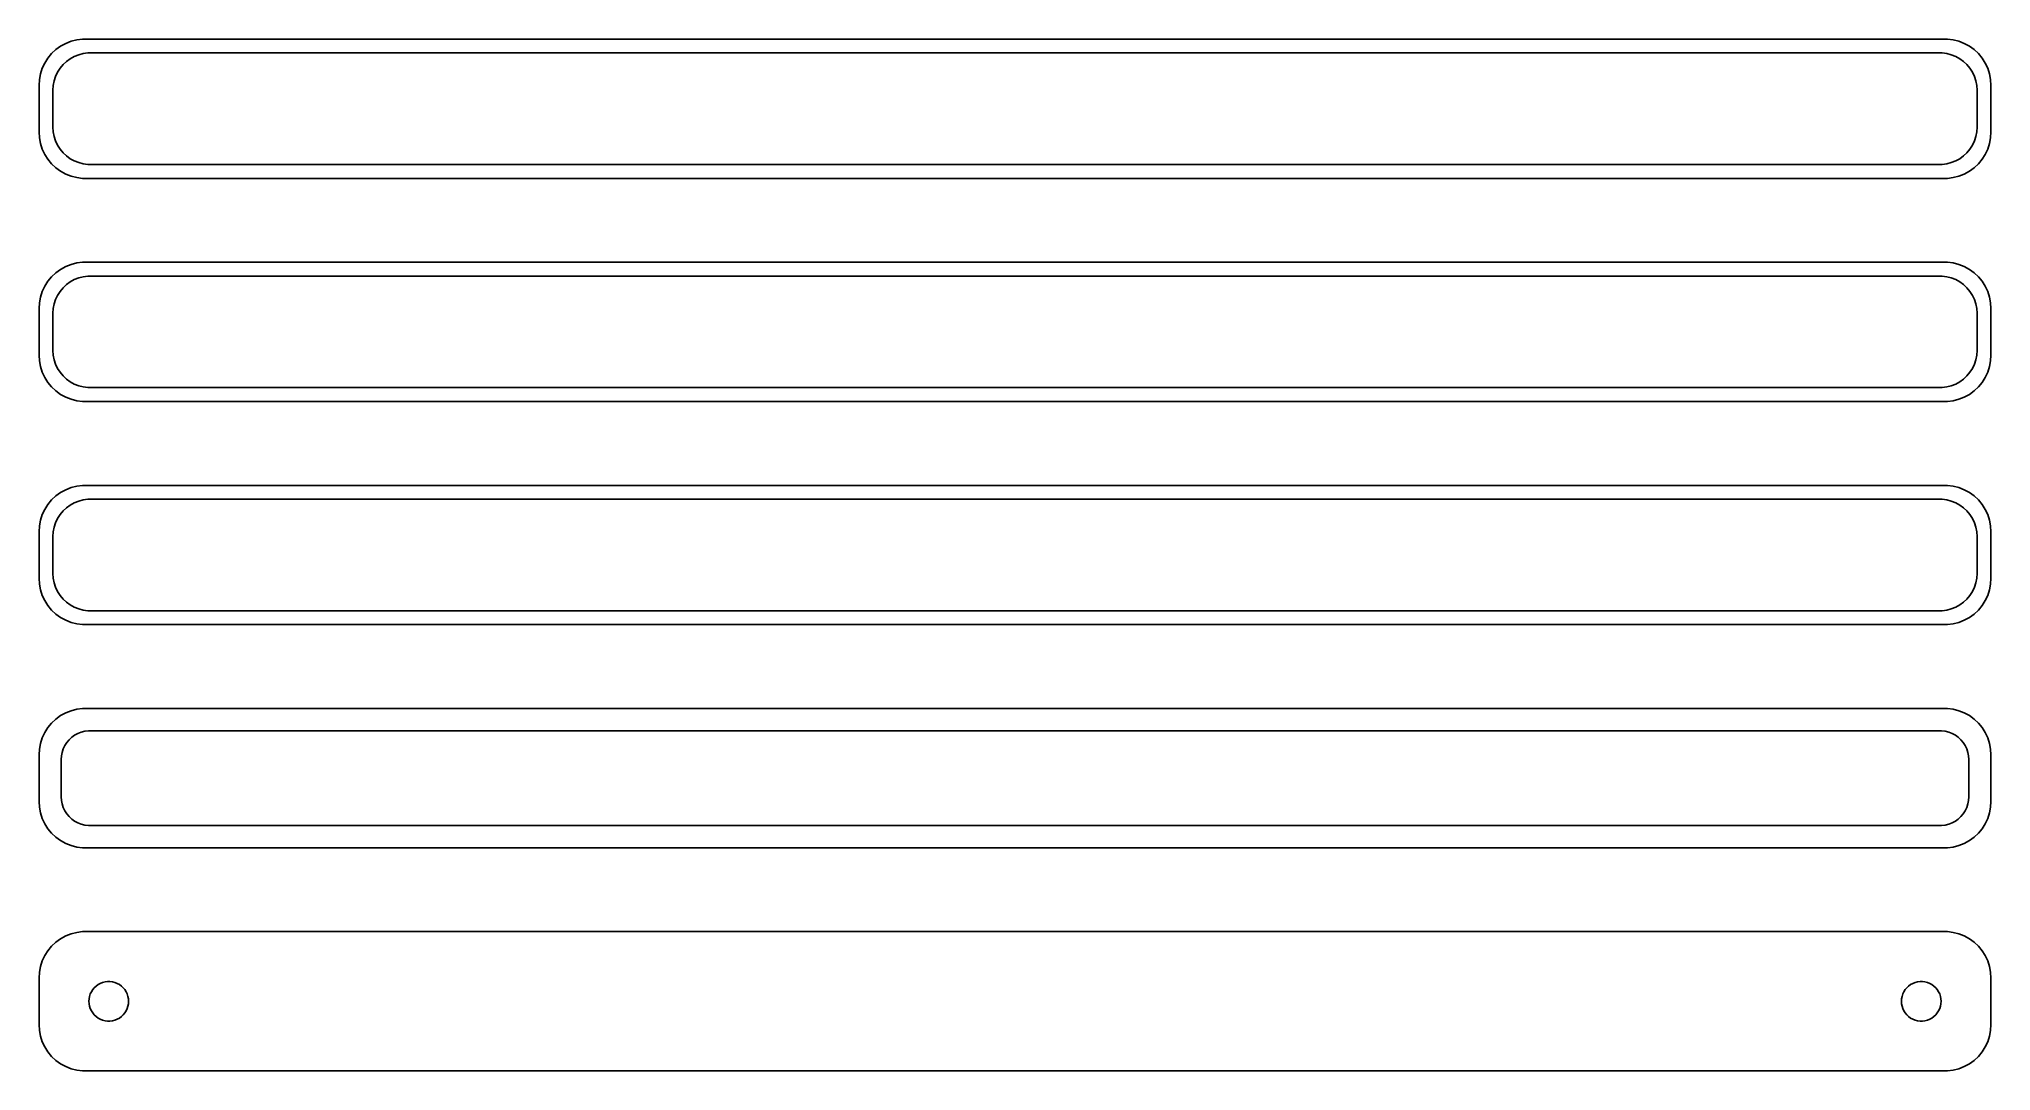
# Model space of a CAD drawing. Header units: metres. Extents: x -105 to 105, y 113 to 223.
import ezdxf

# ---------------------------------------------------------------- set-up
doc = ezdxf.new("R2010")
doc.units = ezdxf.units.M

msp = doc.modelspace()

# ---------------------------------------------------------------- linework, layer by layer
for p, q in [((-102.679, 222.722), (-103.187, 222.353)), ((-102.129, 223.024), (-102.679, 222.722)), ((-101.545, 223.255), (-102.129, 223.024)), ((-100.937, 223.411), (-101.545, 223.255)), ((-100.314, 223.49), (-100.937, 223.411)), ((100.314, 223.49), (-100.314, 223.49)), ((100.937, 223.411), (100.314, 223.49)), ((101.545, 223.255), (100.937, 223.411)), ((102.129, 223.024), (101.545, 223.255)), ((102.679, 222.722), (102.129, 223.024)), ((103.187, 222.353), (102.679, 222.722)), ((-104.382, 220.909), (-104.649, 220.341)), ((-104.045, 221.439), (-104.382, 220.909)), ((-103.645, 221.923), (-104.045, 221.439)), ((-103.187, 222.353), (-103.645, 221.923)), ((-102.736, 220.351), (-102.416, 220.738)), ((-102.416, 220.738), (-102.05, 221.082)), ((-102.05, 221.082), (-101.643, 221.377)), ((-101.643, 221.377), (-101.203, 221.619)), ((-101.203, 221.619), (-100.736, 221.804)), ((-100.736, 221.804), (-100.25, 221.929)), ((-100.25, 221.929), (-99.7512, 221.992)), ((-99.7512, 221.992), (99.7512, 221.992)), ((99.7512, 221.992), (100.25, 221.929)), ((100.25, 221.929), (100.736, 221.804)), ((100.736, 221.804), (101.203, 221.619)), ((101.203, 221.619), (101.643, 221.377)), ((101.643, 221.377), (102.05, 221.082)), ((102.05, 221.082), (102.416, 220.738)), ((102.416, 220.738), (102.736, 220.351)), ((103.645, 221.923), (103.187, 222.353)), ((104.045, 221.439), (103.645, 221.923)), ((104.382, 220.909), (104.045, 221.439)), ((104.649, 220.341), (104.382, 220.909)), ((-104.961, 219.127), (-105, 218.5)), ((-105, 218.5), (-105, 213.5)), ((-104.843, 219.743), (-104.961, 219.127)), ((-104.649, 220.341), (-104.843, 219.743)), ((-103.5, 218), (-103.468, 218.501)), ((-103.468, 218.501), (-103.374, 218.995)), ((-103.374, 218.995), (-103.219, 219.472)), ((-103.219, 219.472), (-103.005, 219.927)), ((-103.005, 219.927), (-102.736, 220.351)), ((102.736, 220.351), (103.005, 219.927)), ((103.005, 219.927), (103.219, 219.472)), ((103.219, 219.472), (103.374, 218.995)), ((103.374, 218.995), (103.468, 218.501)), ((103.468, 218.501), (103.5, 218)), ((104.843, 219.743), (104.649, 220.341)), ((104.961, 219.127), (104.843, 219.743)), ((105, 218.5), (104.961, 219.127)), ((105, 213.5), (105, 218.5)), ((-103.5, 214), (-103.5, 218)), ((103.5, 218), (103.5, 214)), ((-105, 213.5), (-104.961, 212.873)), ((-104.961, 212.873), (-104.843, 212.257)), ((-104.843, 212.257), (-104.649, 211.659)), ((-103.468, 213.499), (-103.5, 214)), ((-103.374, 213.005), (-103.468, 213.499)), ((-103.219, 212.528), (-103.374, 213.005)), ((-103.005, 212.073), (-103.219, 212.528)), ((103.219, 212.528), (103.005, 212.073)), ((103.374, 213.005), (103.219, 212.528)), ((103.468, 213.499), (103.374, 213.005)), ((103.5, 214), (103.468, 213.499)), ((104.649, 211.659), (104.843, 212.257)), ((104.843, 212.257), (104.961, 212.873)), ((104.961, 212.873), (105, 213.5)), ((-104.649, 211.659), (-104.382, 211.091)), ((-104.382, 211.091), (-104.045, 210.561)), ((-104.045, 210.561), (-103.645, 210.077)), ((-103.645, 210.077), (-103.187, 209.647)), ((-102.736, 211.649), (-103.005, 212.073)), ((-102.416, 211.262), (-102.736, 211.649)), ((-102.05, 210.918), (-102.416, 211.262)), ((-101.643, 210.623), (-102.05, 210.918)), ((-101.203, 210.381), (-101.643, 210.623)), ((-100.736, 210.196), (-101.203, 210.381)), ((-100.25, 210.071), (-100.736, 210.196)), ((-99.7512, 210.008), (-100.25, 210.071)), ((99.7512, 210.008), (-99.7512, 210.008)), ((100.25, 210.071), (99.7512, 210.008)), ((100.736, 210.196), (100.25, 210.071)), ((101.203, 210.381), (100.736, 210.196)), ((101.643, 210.623), (101.203, 210.381)), ((102.05, 210.918), (101.643, 210.623)), ((102.416, 211.262), (102.05, 210.918)), ((102.736, 211.649), (102.416, 211.262)), ((103.005, 212.073), (102.736, 211.649)), ((103.187, 209.647), (103.645, 210.077)), ((103.645, 210.077), (104.045, 210.561)), ((104.045, 210.561), (104.382, 211.091)), ((104.382, 211.091), (104.649, 211.659)), ((-103.187, 209.647), (-102.679, 209.278)), ((-102.679, 209.278), (-102.129, 208.976)), ((-102.129, 208.976), (-101.545, 208.745)), ((-101.545, 208.745), (-100.937, 208.589)), ((-100.937, 208.589), (-100.314, 208.51)), ((-100.314, 208.51), (100.314, 208.51)), ((100.314, 208.51), (100.937, 208.589)), ((100.937, 208.589), (101.545, 208.745)), ((101.545, 208.745), (102.129, 208.976)), ((102.129, 208.976), (102.679, 209.278)), ((102.679, 209.278), (103.187, 209.647)), ((-104.045, 197.439), (-104.382, 196.909)), ((-103.645, 197.923), (-104.045, 197.439)), ((-103.187, 198.353), (-103.645, 197.923)), ((-102.679, 198.722), (-103.187, 198.353)), ((-102.129, 199.024), (-102.679, 198.722)), ((-101.545, 199.255), (-102.129, 199.024)), ((-101.643, 197.377), (-101.203, 197.619)), ((-100.937, 199.411), (-101.545, 199.255)), ((-101.203, 197.619), (-100.736, 197.804)), ((-100.314, 199.49), (-100.937, 199.411)), ((-100.736, 197.804), (-100.25, 197.929)), ((100.314, 199.49), (-100.314, 199.49)), ((-100.25, 197.929), (-99.7512, 197.992)), ((-99.7512, 197.992), (99.7512, 197.992)), ((99.7512, 197.992), (100.25, 197.929)), ((100.25, 197.929), (100.736, 197.804)), ((100.937, 199.411), (100.314, 199.49)), ((100.736, 197.804), (101.203, 197.619)), ((101.545, 199.255), (100.937, 199.411)), ((101.203, 197.619), (101.643, 197.377)), ((102.129, 199.024), (101.545, 199.255)), ((102.679, 198.722), (102.129, 199.024)), ((103.187, 198.353), (102.679, 198.722)), ((103.645, 197.923), (103.187, 198.353)), ((104.045, 197.439), (103.645, 197.923)), ((104.382, 196.909), (104.045, 197.439)), ((-104.843, 195.743), (-104.961, 195.127)), ((-104.649, 196.341), (-104.843, 195.743)), ((-104.382, 196.909), (-104.649, 196.341)), ((-103.374, 194.995), (-103.219, 195.472)), ((-103.219, 195.472), (-103.005, 195.927)), ((-103.005, 195.927), (-102.736, 196.351)), ((-102.736, 196.351), (-102.416, 196.738)), ((-102.416, 196.738), (-102.05, 197.082)), ((-102.05, 197.082), (-101.643, 197.377)), ((101.643, 197.377), (102.05, 197.082)), ((102.05, 197.082), (102.416, 196.738)), ((102.416, 196.738), (102.736, 196.351)), ((102.736, 196.351), (103.005, 195.927)), ((103.005, 195.927), (103.219, 195.472)), ((103.219, 195.472), (103.374, 194.995)), ((104.649, 196.341), (104.382, 196.909)), ((104.843, 195.743), (104.649, 196.341)), ((104.961, 195.127), (104.843, 195.743)), ((-104.961, 195.127), (-105, 194.5)), ((-105, 194.5), (-105, 189.5)), ((-103.5, 194), (-103.468, 194.501)), ((-103.5, 190), (-103.5, 194)), ((-103.468, 194.501), (-103.374, 194.995)), ((103.374, 194.995), (103.468, 194.501)), ((103.468, 194.501), (103.5, 194)), ((103.5, 194), (103.5, 190)), ((105, 194.5), (104.961, 195.127)), ((105, 189.5), (105, 194.5)), ((-105, 189.5), (-104.961, 188.873)), ((-103.468, 189.499), (-103.5, 190)), ((-103.374, 189.005), (-103.468, 189.499)), ((-103.219, 188.528), (-103.374, 189.005)), ((103.374, 189.005), (103.219, 188.528)), ((103.468, 189.499), (103.374, 189.005)), ((103.5, 190), (103.468, 189.499)), ((104.961, 188.873), (105, 189.5)), ((-104.961, 188.873), (-104.843, 188.257)), ((-104.843, 188.257), (-104.649, 187.659)), ((-104.649, 187.659), (-104.382, 187.091)), ((-104.382, 187.091), (-104.045, 186.561)), ((-103.005, 188.073), (-103.219, 188.528)), ((-102.736, 187.649), (-103.005, 188.073)), ((-102.416, 187.262), (-102.736, 187.649)), ((-102.05, 186.918), (-102.416, 187.262)), ((-101.643, 186.623), (-102.05, 186.918)), ((102.05, 186.918), (101.643, 186.623)), ((102.416, 187.262), (102.05, 186.918)), ((102.736, 187.649), (102.416, 187.262)), ((103.005, 188.073), (102.736, 187.649)), ((103.219, 188.528), (103.005, 188.073)), ((104.045, 186.561), (104.382, 187.091)), ((104.382, 187.091), (104.649, 187.659)), ((104.649, 187.659), (104.843, 188.257)), ((104.843, 188.257), (104.961, 188.873)), ((-104.045, 186.561), (-103.645, 186.077)), ((-103.645, 186.077), (-103.187, 185.647)), ((-103.187, 185.647), (-102.679, 185.278)), ((-102.679, 185.278), (-102.129, 184.976)), ((-102.129, 184.976), (-101.545, 184.745)), ((-101.203, 186.381), (-101.643, 186.623)), ((-100.736, 186.196), (-101.203, 186.381)), ((-100.25, 186.071), (-100.736, 186.196)), ((-99.7512, 186.008), (-100.25, 186.071)), ((99.7512, 186.008), (-99.7512, 186.008)), ((100.25, 186.071), (99.7512, 186.008)), ((100.736, 186.196), (100.25, 186.071)), ((101.203, 186.381), (100.736, 186.196)), ((101.643, 186.623), (101.203, 186.381)), ((101.545, 184.745), (102.129, 184.976)), ((102.129, 184.976), (102.679, 185.278)), ((102.679, 185.278), (103.187, 185.647)), ((103.187, 185.647), (103.645, 186.077)), ((103.645, 186.077), (104.045, 186.561)), ((-101.545, 184.745), (-100.937, 184.589)), ((-100.937, 184.589), (-100.314, 184.51)), ((-100.314, 184.51), (100.314, 184.51)), ((100.314, 184.51), (100.937, 184.589)), ((100.937, 184.589), (101.545, 184.745)), ((-103.187, 174.353), (-103.645, 173.923)), ((-102.679, 174.722), (-103.187, 174.353)), ((-102.129, 175.024), (-102.679, 174.722)), ((-101.545, 175.255), (-102.129, 175.024)), ((-100.937, 175.411), (-101.545, 175.255)), ((-100.314, 175.49), (-100.937, 175.411)), ((100.314, 175.49), (-100.314, 175.49)), ((100.937, 175.411), (100.314, 175.49)), ((101.545, 175.255), (100.937, 175.411)), ((102.129, 175.024), (101.545, 175.255)), ((102.679, 174.722), (102.129, 175.024)), ((103.187, 174.353), (102.679, 174.722)), ((103.645, 173.923), (103.187, 174.353)), ((-104.649, 172.341), (-104.843, 171.743)), ((-104.382, 172.909), (-104.649, 172.341)), ((-104.045, 173.439), (-104.382, 172.909)), ((-103.645, 173.923), (-104.045, 173.439)), ((-103.005, 171.927), (-102.736, 172.351)), ((-102.736, 172.351), (-102.416, 172.738)), ((-102.416, 172.738), (-102.05, 173.082)), ((-102.05, 173.082), (-101.643, 173.377)), ((-101.643, 173.377), (-101.203, 173.619)), ((-101.203, 173.619), (-100.736, 173.804)), ((-100.736, 173.804), (-100.25, 173.929)), ((-100.25, 173.929), (-99.7512, 173.992)), ((-99.7512, 173.992), (99.7512, 173.992)), ((99.7512, 173.992), (100.25, 173.929)), ((100.25, 173.929), (100.736, 173.804)), ((100.736, 173.804), (101.203, 173.619)), ((101.203, 173.619), (101.643, 173.377)), ((101.643, 173.377), (102.05, 173.082)), ((102.05, 173.082), (102.416, 172.738)), ((102.416, 172.738), (102.736, 172.351)), ((102.736, 172.351), (103.005, 171.927)), ((104.045, 173.439), (103.645, 173.923)), ((104.382, 172.909), (104.045, 173.439)), ((104.649, 172.341), (104.382, 172.909)), ((104.843, 171.743), (104.649, 172.341)), ((-104.961, 171.127), (-105, 170.5)), ((-105, 170.5), (-105, 165.5)), ((-104.843, 171.743), (-104.961, 171.127)), ((-103.5, 170), (-103.468, 170.501)), ((-103.468, 170.501), (-103.374, 170.995)), ((-103.374, 170.995), (-103.219, 171.472)), ((-103.219, 171.472), (-103.005, 171.927)), ((103.005, 171.927), (103.219, 171.472)), ((103.219, 171.472), (103.374, 170.995)), ((103.374, 170.995), (103.468, 170.501)), ((103.468, 170.501), (103.5, 170)), ((104.961, 171.127), (104.843, 171.743)), ((105, 170.5), (104.961, 171.127)), ((105, 165.5), (105, 170.5)), ((-103.5, 166), (-103.5, 170)), ((103.5, 170), (103.5, 166)), ((-103.468, 165.499), (-103.5, 166)), ((103.5, 166), (103.468, 165.499)), ((-105, 165.5), (-104.961, 164.873)), ((-104.961, 164.873), (-104.843, 164.257)), ((-104.843, 164.257), (-104.649, 163.659)), ((-103.374, 165.005), (-103.468, 165.499)), ((-103.219, 164.528), (-103.374, 165.005)), ((-103.005, 164.073), (-103.219, 164.528)), ((-102.736, 163.649), (-103.005, 164.073)), ((103.005, 164.073), (102.736, 163.649)), ((103.219, 164.528), (103.005, 164.073)), ((103.374, 165.005), (103.219, 164.528)), ((103.468, 165.499), (103.374, 165.005)), ((104.649, 163.659), (104.843, 164.257)), ((104.843, 164.257), (104.961, 164.873)), ((104.961, 164.873), (105, 165.5)), ((-104.649, 163.659), (-104.382, 163.091)), ((-104.382, 163.091), (-104.045, 162.561)), ((-104.045, 162.561), (-103.645, 162.077)), ((-103.645, 162.077), (-103.187, 161.647)), ((-102.416, 163.262), (-102.736, 163.649)), ((-102.05, 162.918), (-102.416, 163.262)), ((-101.643, 162.623), (-102.05, 162.918)), ((-101.203, 162.381), (-101.643, 162.623)), ((-100.736, 162.196), (-101.203, 162.381)), ((-100.25, 162.071), (-100.736, 162.196)), ((-99.7512, 162.008), (-100.25, 162.071)), ((99.7512, 162.008), (-99.7512, 162.008)), ((100.25, 162.071), (99.7512, 162.008)), ((100.736, 162.196), (100.25, 162.071)), ((101.203, 162.381), (100.736, 162.196)), ((101.643, 162.623), (101.203, 162.381)), ((102.05, 162.918), (101.643, 162.623)), ((102.416, 163.262), (102.05, 162.918)), ((102.736, 163.649), (102.416, 163.262)), ((103.187, 161.647), (103.645, 162.077)), ((103.645, 162.077), (104.045, 162.561)), ((104.045, 162.561), (104.382, 163.091)), ((104.382, 163.091), (104.649, 163.659)), ((-103.187, 161.647), (-102.679, 161.278)), ((-102.679, 161.278), (-102.129, 160.976)), ((-102.129, 160.976), (-101.545, 160.745)), ((-101.545, 160.745), (-100.937, 160.589)), ((-100.937, 160.589), (-100.314, 160.51)), ((-100.314, 160.51), (100.314, 160.51)), ((100.314, 160.51), (100.937, 160.589)), ((100.937, 160.589), (101.545, 160.745)), ((101.545, 160.745), (102.129, 160.976)), ((102.129, 160.976), (102.679, 161.278)), ((102.679, 161.278), (103.187, 161.647)), ((-101.545, 151.255), (-102.129, 151.024)), ((-100.937, 151.411), (-101.545, 151.255)), ((-100.314, 151.49), (-100.937, 151.411)), ((100.314, 151.49), (-100.314, 151.49)), ((100.937, 151.411), (100.314, 151.49)), ((101.545, 151.255), (100.937, 151.411)), ((102.129, 151.024), (101.545, 151.255)), ((-104.045, 149.439), (-104.382, 148.909)), ((-103.645, 149.923), (-104.045, 149.439)), ((-103.187, 150.353), (-103.645, 149.923)), ((-102.679, 150.722), (-103.187, 150.353)), ((-102.129, 151.024), (-102.679, 150.722)), ((-100.083, 149.058), (-99.6955, 149.107)), ((-99.6955, 149.107), (99.6955, 149.107)), ((99.6955, 149.107), (100.083, 149.058)), ((102.679, 150.722), (102.129, 151.024)), ((103.187, 150.353), (102.679, 150.722)), ((103.645, 149.923), (103.187, 150.353)), ((104.045, 149.439), (103.645, 149.923)), ((104.382, 148.909), (104.045, 149.439)), ((-104.961, 147.127), (-105, 146.5)), ((-104.843, 147.743), (-104.961, 147.127)), ((-104.649, 148.341), (-104.843, 147.743)), ((-104.382, 148.909), (-104.649, 148.341)), ((-102.515, 146.774), (-102.394, 147.146)), ((-102.394, 147.146), (-102.228, 147.5)), ((-102.228, 147.5), (-102.018, 147.83)), ((-102.018, 147.83), (-101.769, 148.131)), ((-101.769, 148.131), (-101.484, 148.399)), ((-101.484, 148.399), (-101.168, 148.628)), ((-101.168, 148.628), (-100.825, 148.817)), ((-100.825, 148.817), (-100.462, 148.961)), ((-100.462, 148.961), (-100.083, 149.058)), ((100.083, 149.058), (100.462, 148.961)), ((100.462, 148.961), (100.825, 148.817)), ((100.825, 148.817), (101.168, 148.628)), ((101.168, 148.628), (101.484, 148.399)), ((101.484, 148.399), (101.769, 148.131)), ((101.769, 148.131), (102.018, 147.83)), ((102.018, 147.83), (102.228, 147.5)), ((102.228, 147.5), (102.394, 147.146)), ((102.394, 147.146), (102.515, 146.774)), ((104.649, 148.341), (104.382, 148.909)), ((104.843, 147.743), (104.649, 148.341)), ((104.961, 147.127), (104.843, 147.743)), ((105, 146.5), (104.961, 147.127)), ((-105, 146.5), (-105, 141.5)), ((-102.613, 146), (-102.588, 146.39)), ((-102.613, 142), (-102.613, 146)), ((-102.588, 146.39), (-102.515, 146.774)), ((102.515, 146.774), (102.588, 146.39)), ((102.588, 146.39), (102.613, 146)), ((102.613, 146), (102.613, 142)), ((105, 141.5), (105, 146.5)), ((-105, 141.5), (-104.961, 140.873)), ((-104.961, 140.873), (-104.843, 140.257)), ((-102.588, 141.61), (-102.613, 142)), ((-102.515, 141.226), (-102.588, 141.61)), ((-102.394, 140.854), (-102.515, 141.226)), ((-102.228, 140.5), (-102.394, 140.854)), ((102.394, 140.854), (102.228, 140.5)), ((102.515, 141.226), (102.394, 140.854)), ((102.588, 141.61), (102.515, 141.226)), ((102.613, 142), (102.588, 141.61)), ((104.843, 140.257), (104.961, 140.873)), ((104.961, 140.873), (105, 141.5)), ((-104.843, 140.257), (-104.649, 139.659)), ((-104.649, 139.659), (-104.382, 139.091)), ((-104.382, 139.091), (-104.045, 138.561)), ((-102.018, 140.17), (-102.228, 140.5)), ((-101.769, 139.869), (-102.018, 140.17)), ((-101.484, 139.601), (-101.769, 139.869)), ((-101.168, 139.372), (-101.484, 139.601)), ((-100.825, 139.183), (-101.168, 139.372)), ((-100.462, 139.039), (-100.825, 139.183)), ((-100.083, 138.942), (-100.462, 139.039)), ((-99.6955, 138.893), (-100.083, 138.942)), ((99.6955, 138.893), (-99.6955, 138.893)), ((100.083, 138.942), (99.6955, 138.893)), ((100.462, 139.039), (100.083, 138.942)), ((100.825, 139.183), (100.462, 139.039)), ((101.168, 139.372), (100.825, 139.183)), ((101.484, 139.601), (101.168, 139.372)), ((101.769, 139.869), (101.484, 139.601)), ((102.018, 140.17), (101.769, 139.869)), ((102.228, 140.5), (102.018, 140.17)), ((104.045, 138.561), (104.382, 139.091)), ((104.382, 139.091), (104.649, 139.659)), ((104.649, 139.659), (104.843, 140.257)), ((-104.045, 138.561), (-103.645, 138.077)), ((-103.645, 138.077), (-103.187, 137.647)), ((-103.187, 137.647), (-102.679, 137.278)), ((-102.679, 137.278), (-102.129, 136.976)), ((-102.129, 136.976), (-101.545, 136.745)), ((-101.545, 136.745), (-100.937, 136.589)), ((-100.937, 136.589), (-100.314, 136.51)), ((-100.314, 136.51), (100.314, 136.51)), ((100.314, 136.51), (100.937, 136.589)), ((100.937, 136.589), (101.545, 136.745)), ((101.545, 136.745), (102.129, 136.976)), ((102.129, 136.976), (102.679, 137.278)), ((102.679, 137.278), (103.187, 137.647)), ((103.187, 137.647), (103.645, 138.077)), ((103.645, 138.077), (104.045, 138.561)), ((-103.187, 126.353), (-103.645, 125.923)), ((-102.679, 126.722), (-103.187, 126.353)), ((-102.129, 127.024), (-102.679, 126.722)), ((-101.545, 127.255), (-102.129, 127.024)), ((-100.937, 127.411), (-101.545, 127.255)), ((-100.314, 127.49), (-100.937, 127.411)), ((100.314, 127.49), (-100.314, 127.49)), ((100.937, 127.411), (100.314, 127.49)), ((101.545, 127.255), (100.937, 127.411)), ((102.129, 127.024), (101.545, 127.255)), ((102.679, 126.722), (102.129, 127.024)), ((103.187, 126.353), (102.679, 126.722)), ((103.645, 125.923), (103.187, 126.353)), ((-104.649, 124.341), (-104.843, 123.743)), ((-104.382, 124.909), (-104.649, 124.341)), ((-104.045, 125.439), (-104.382, 124.909)), ((-103.645, 125.923), (-104.045, 125.439)), ((104.045, 125.439), (103.645, 125.923)), ((104.382, 124.909), (104.045, 125.439)), ((104.649, 124.341), (104.382, 124.909)), ((104.843, 123.743), (104.649, 124.341)), ((-104.961, 123.127), (-105, 122.5)), ((-105, 122.5), (-105, 117.5)), ((-104.843, 123.743), (-104.961, 123.127)), ((-98.8611, 121.645), (-98.6441, 121.803)), ((-98.6441, 121.803), (-98.4092, 121.932)), ((-98.4092, 121.932), (-98.1598, 122.031)), ((-98.1598, 122.031), (-97.9001, 122.097)), ((-97.9001, 122.097), (-97.6341, 122.131)), ((-97.6341, 122.131), (-97.3659, 122.131)), ((-97.3659, 122.131), (-97.0999, 122.097)), ((-97.0999, 122.097), (-96.8401, 122.031)), ((-96.8401, 122.031), (-96.5908, 121.932)), ((-96.5908, 121.932), (-96.3559, 121.803)), ((-96.3559, 121.803), (-96.1389, 121.645)), ((96.1389, 121.645), (96.3559, 121.803)), ((96.3559, 121.803), (96.5908, 121.932)), ((96.5908, 121.932), (96.8401, 122.031)), ((96.8401, 122.031), (97.0999, 122.097)), ((97.0999, 122.097), (97.3659, 122.131)), ((97.3659, 122.131), (97.6341, 122.131)), ((97.6341, 122.131), (97.9001, 122.097)), ((97.9001, 122.097), (98.1598, 122.031)), ((98.1598, 122.031), (98.4092, 121.932)), ((98.4092, 121.932), (98.6441, 121.803)), ((98.6441, 121.803), (98.8611, 121.645)), ((104.961, 123.127), (104.843, 123.743)), ((105, 122.5), (104.961, 123.127)), ((105, 117.5), (105, 122.5)), ((-99.6353, 120), (-99.6185, 120.268)), ((-99.6185, 119.732), (-99.6353, 120)), ((-99.6185, 120.268), (-99.5682, 120.531)), ((-99.5682, 119.469), (-99.6185, 119.732)), ((-99.5682, 120.531), (-99.4853, 120.786)), ((-99.4853, 120.786), (-99.3712, 121.029)), ((-99.3712, 121.029), (-99.2275, 121.255)), ((-99.2275, 121.255), (-99.0566, 121.462)), ((-99.0566, 121.462), (-98.8611, 121.645)), ((-96.1389, 121.645), (-95.9434, 121.462)), ((-95.9434, 121.462), (-95.7725, 121.255)), ((-95.7725, 121.255), (-95.6288, 121.029)), ((-95.6288, 121.029), (-95.5146, 120.786)), ((-95.5146, 120.786), (-95.4318, 120.531)), ((-95.4318, 120.531), (-95.3815, 120.268)), ((-95.3815, 119.732), (-95.4318, 119.469)), ((-95.3815, 120.268), (-95.3647, 120)), ((-95.3647, 120), (-95.3815, 119.732)), ((95.3647, 120), (95.3815, 120.268)), ((95.3815, 119.732), (95.3647, 120)), ((95.3815, 120.268), (95.4318, 120.531)), ((95.4318, 119.469), (95.3815, 119.732)), ((95.4318, 120.531), (95.5146, 120.786)), ((95.5146, 120.786), (95.6288, 121.029)), ((95.6288, 121.029), (95.7725, 121.255)), ((95.7725, 121.255), (95.9434, 121.462)), ((95.9434, 121.462), (96.1389, 121.645)), ((98.8611, 121.645), (99.0566, 121.462)), ((99.0566, 121.462), (99.2275, 121.255)), ((99.2275, 121.255), (99.3712, 121.029)), ((99.3712, 121.029), (99.4853, 120.786)), ((99.4853, 120.786), (99.5682, 120.531)), ((99.5682, 120.531), (99.6185, 120.268)), ((99.6185, 119.732), (99.5682, 119.469)), ((99.6185, 120.268), (99.6353, 120)), ((99.6353, 120), (99.6185, 119.732)), ((-99.4853, 119.214), (-99.5682, 119.469)), ((-99.3712, 118.971), (-99.4853, 119.214)), ((-99.2275, 118.745), (-99.3712, 118.971)), ((-99.0566, 118.538), (-99.2275, 118.745)), ((-98.8611, 118.355), (-99.0566, 118.538)), ((-98.6441, 118.197), (-98.8611, 118.355)), ((-98.4092, 118.068), (-98.6441, 118.197)), ((-98.1598, 117.969), (-98.4092, 118.068)), ((-97.9001, 117.903), (-98.1598, 117.969)), ((-97.6341, 117.869), (-97.9001, 117.903)), ((-97.3659, 117.869), (-97.6341, 117.869)), ((-97.0999, 117.903), (-97.3659, 117.869)), ((-96.8401, 117.969), (-97.0999, 117.903)), ((-96.5908, 118.068), (-96.8401, 117.969)), ((-96.3559, 118.197), (-96.5908, 118.068)), ((-96.1389, 118.355), (-96.3559, 118.197)), ((-95.9434, 118.538), (-96.1389, 118.355)), ((-95.7725, 118.745), (-95.9434, 118.538)), ((-95.6288, 118.971), (-95.7725, 118.745)), ((-95.5146, 119.214), (-95.6288, 118.971)), ((-95.4318, 119.469), (-95.5146, 119.214)), ((95.5146, 119.214), (95.4318, 119.469)), ((95.6288, 118.971), (95.5146, 119.214)), ((95.7725, 118.745), (95.6288, 118.971)), ((95.9434, 118.538), (95.7725, 118.745)), ((96.1389, 118.355), (95.9434, 118.538)), ((96.3559, 118.197), (96.1389, 118.355)), ((96.5908, 118.068), (96.3559, 118.197)), ((96.8401, 117.969), (96.5908, 118.068)), ((97.0999, 117.903), (96.8401, 117.969)), ((97.3659, 117.869), (97.0999, 117.903)), ((97.6341, 117.869), (97.3659, 117.869)), ((97.9001, 117.903), (97.6341, 117.869)), ((98.1598, 117.969), (97.9001, 117.903)), ((98.4092, 118.068), (98.1598, 117.969)), ((98.6441, 118.197), (98.4092, 118.068)), ((98.8611, 118.355), (98.6441, 118.197)), ((99.0566, 118.538), (98.8611, 118.355)), ((99.2275, 118.745), (99.0566, 118.538)), ((99.3712, 118.971), (99.2275, 118.745)), ((99.4853, 119.214), (99.3712, 118.971)), ((99.5682, 119.469), (99.4853, 119.214)), ((-105, 117.5), (-104.961, 116.873)), ((-104.961, 116.873), (-104.843, 116.257)), ((-104.843, 116.257), (-104.649, 115.659)), ((-104.649, 115.659), (-104.382, 115.091)), ((104.382, 115.091), (104.649, 115.659)), ((104.649, 115.659), (104.843, 116.257)), ((104.843, 116.257), (104.961, 116.873)), ((104.961, 116.873), (105, 117.5)), ((-104.382, 115.091), (-104.045, 114.561)), ((-104.045, 114.561), (-103.645, 114.077)), ((-103.645, 114.077), (-103.187, 113.647)), ((-103.187, 113.647), (-102.679, 113.278)), ((102.679, 113.278), (103.187, 113.647)), ((103.187, 113.647), (103.645, 114.077)), ((103.645, 114.077), (104.045, 114.561)), ((104.045, 114.561), (104.382, 115.091)), ((-102.679, 113.278), (-102.129, 112.976)), ((-102.129, 112.976), (-101.545, 112.745)), ((-101.545, 112.745), (-100.937, 112.589)), ((-100.937, 112.589), (-100.314, 112.51)), ((-100.314, 112.51), (100.314, 112.51)), ((100.314, 112.51), (100.937, 112.589)), ((100.937, 112.589), (101.545, 112.745)), ((101.545, 112.745), (102.129, 112.976)), ((102.129, 112.976), (102.679, 113.278))]:
    msp.add_line(p, q)

doc.saveas('drawing.dxf')
